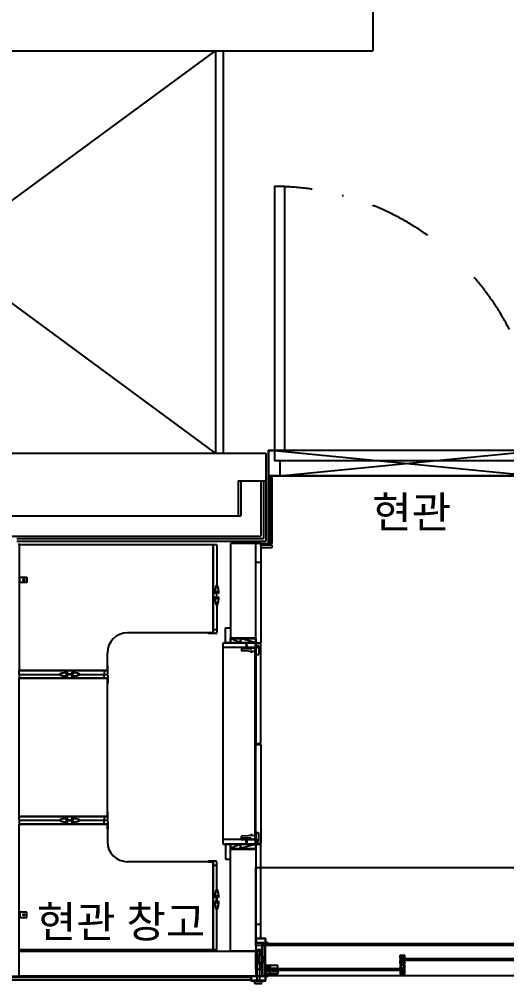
# Model space of a CAD drawing. Header units: millimetres. Extents: x -33000 to 294000, y 0 to 42408.
# Drawn here: x 102155 to 104092, y 15464 to 19299 of the extents above; entities that cross this region are included whole.
import ezdxf
from ezdxf.enums import TextEntityAlignment as Align

# ---------------------------------------------------------------- set-up
doc = ezdxf.new("R2010")
doc.units = ezdxf.units.MM
doc.header["$LTSCALE"] = 50
doc.linetypes.add('DASHDOTX2', pattern=[2, 1, -0.5, 0, -0.5])
doc.layers.add('arch', color=8, linetype='Continuous')
doc.layers.add('실명', color=9, linetype='Continuous')
doc.styles.add('FORTELINE', font='malgun.ttf')

msp = doc.modelspace()

# ---------------------------------------------------------------- hatches: boundary and pattern name
at = {"layer": 'arch'}
h = msp.add_hatch(dxfattribs=at)
h.set_pattern_fill('ANSI31', color=256, scale=0.1, angle=90, style=0)
h.set_pattern_definition([(225, (124860.115, 69430.78594), (-0.224506403, 0.224506403), [])])
edge = h.paths.add_edge_path()
edge.add_ellipse((103037.5, 16800.5), major_axis=(-0.354, -0.354), ratio=1, start_angle=-45, end_angle=45, ccw=False)
edge.add_line((103037, 16800.5), (103037, 16801))
edge.add_line((103037, 16801), (103058, 16801))
edge.add_line((103058, 16801), (103058, 16800))
edge.add_line((103058, 16800), (103037.5, 16800))
h.paths.add_polyline_path([(103058, 16800), (103058, 16801), (103078, 16801), (103079, 16801), (103079, 16800)])
h = msp.add_hatch(dxfattribs=at)
h.set_pattern_fill('ANSI31', color=256, scale=0.1, style=0)
h.set_pattern_definition([(135, (463952.64906, 180329.65234), (0.22450640302, 0.22450640302), [])])
edge = h.paths.add_edge_path()
edge.add_ellipse((103037.5, 16037.5), major_axis=(-0.354, 0.354), ratio=1, start_angle=315, end_angle=405)
edge.add_line((103037, 16037.5), (103037, 16037))
edge.add_line((103037, 16037), (103058, 16037))
edge.add_line((103058, 16037), (103058, 16038))
edge.add_line((103058, 16038), (103037.5, 16038))
h.paths.add_polyline_path([(103058, 16038), (103058, 16037), (103078, 16037), (103079, 16037), (103079, 16038)])

# ---------------------------------------------------------------- linework, layer by layer
for p, q in [((103560, 19374), (103560, 19174)), ((100760, 19174), (103560, 19174)), ((102935, 17574), (100760, 19174)), ((100760, 17574), (102935, 19174)), ((100760, 17574), (103135, 17574)), ((103135, 17574), (103135, 17464)), ((103025, 17464), (103135, 17464)), ((103035, 17464), (103135, 17464)), ((103035, 17464), (103035, 17324)), ((103115, 17464), (103115, 17244)), ((103125, 17464), (103125, 17234)), ((103135, 17464), (103135, 17224)), ((103145, 17484), (103151, 17484)), ((103145, 17208), (103145, 17484)), ((103151, 17484), (103151, 17208)), ((103160, 17484), (103151, 17484)), ((103151, 17484), (103151, 17214)), ((103160, 17214), (103160, 17484)), ((100510, 17324), (103035, 17324)), ((100395, 17244), (103115, 17244)), ((102145, 17234), (103125, 17234)), ((102145, 17224), (103135, 17224)), ((102155, 17209), (102155, 17214)), ((102925, 17209), (102155, 17209)), ((102155, 17209), (102155, 16709)), ((102925, 16864), (102925, 17209)), ((102925, 17209), (102925, 16859)), ((102940, 17209), (102925, 17209)), ((102940, 17209), (102940, 17049)), ((103095, 17214), (102995, 17214)), ((102995, 17214), (102995, 16839)), ((103095, 16839), (103095, 17214)), ((103095, 16819), (103095, 17214)), ((103115, 17214), (103095, 17214)), ((103115, 17208), (103115, 17214)), ((103115, 17214), (103145, 17214)), ((103115, 17214), (103115, 16819)), ((103145, 17208), (103115, 17208)), ((103115, 17208), (103115, 17199)), ((103160, 17208), (103115, 17208)), ((103115, 17199), (103160, 17199)), ((103145, 17214), (103145, 17208)), ((103151, 17208), (103145, 17208)), ((103151, 17214), (103160, 17214)), ((103160, 17199), (103160, 17208)), ((103115, 17139), (103095, 17139)), ((102155, 17080), (102185, 17080)), ((102157, 17060), (102157, 17080)), ((102185, 17080), (102185, 17060)), ((102185, 17060), (102155, 17060)), ((102932.5, 17017.5), (102933.3, 17017.5)), ((102933.3, 17000.5), (102932.5, 17000.5)), ((102946.8, 17022), (102933.2, 17022)), ((102946.8, 16996), (102933.2, 16996)), ((102933.8, 17018), (102933.8, 17021)), ((102933.8, 17021), (102939.3, 17021)), ((102933.8, 16997), (102933.8, 17000)), ((102939.3, 16997), (102933.8, 16997)), ((102939.3, 17021), (102939.3, 16997)), ((102940.8, 16997), (102940.8, 17021)), ((102940.8, 17021), (102946.2, 17021)), ((102946.2, 16997), (102940.8, 16997)), ((102946.2, 17021), (102946.2, 17018)), ((102946.2, 17000), (102946.2, 16997)), ((102946.7, 17017.5), (102947.5, 17017.5)), ((102947.5, 17000.5), (102946.7, 17000.5)), ((102940, 16969), (102940, 16861)), ((102975, 16819), (102975, 16879)), ((102975, 16879), (102995, 16879)), ((102995, 16879), (102995, 16819)), ((102925, 16859), (102585, 16859)), ((102905.3, 16857), (102905, 16859)), ((102905, 16859), (102925, 16859)), ((102936, 16857), (102905.3, 16857)), ((102925, 16859), (102925, 16872)), ((102925, 16872), (102940, 16872)), ((102940, 16872), (102940, 16861)), ((102995, 16839), (103095, 16839)), ((102995, 16839), (103095, 16839)), ((102995, 16837), (103034.4, 16837)), ((102995, 16819), (102995, 16837)), ((103034.4, 16819), (102995, 16837)), ((102995, 16837), (103095, 16837)), ((103034.4, 16837), (103095, 16837)), ((103034.4, 16819), (103034.4, 16837)), ((103095, 16819), (103034.4, 16837)), ((103034.4, 16837), (103034.4, 16819)), ((103095, 16837), (103095, 16819)), ((102965, 16019), (102965, 16819)), ((102965, 16819), (103093, 16819)), ((103093, 16801), (102965, 16801)), ((102965, 16037), (102965, 16801)), ((102995, 16819), (102975, 16819)), ((103034.4, 16819), (102995, 16819)), ((103095, 16819), (103034.4, 16819)), ((103037, 16801), (103078, 16801)), ((103038, 16800), (103038.6, 16797.1)), ((103042, 16797.8), (103039.3, 16797.4)), ((103042, 16797.8), (103042.4, 16797)), ((103046.6, 16799.5), (103046.6, 16800)), ((103066.9, 16797.5), (103049.1, 16797.5)), ((103053.1, 16799.5), (103053.1, 16799.1)), ((103062.4, 16800), (103053.6, 16800)), ((103062.4, 16798.6), (103053.6, 16798.6)), ((103055.7, 16800), (103056.3, 16801)), ((103056.3, 16811.3), (103056, 16810.9)), ((103056, 16810.9), (103056.3, 16810.7)), ((103056, 16810.9), (103060, 16810.1)), ((103056.3, 16809), (103056, 16808.6)), ((103056, 16808.6), (103056.3, 16808.4)), ((103056, 16808.6), (103060, 16807.8)), ((103056.3, 16806.6), (103056, 16806.2)), ((103056, 16806.2), (103056.3, 16806)), ((103056, 16806.2), (103060, 16805.4)), ((103056.3, 16804.3), (103056, 16803.9)), ((103056, 16803.9), (103056.3, 16803.7)), ((103056, 16803.9), (103060, 16803.1)), ((103056.3, 16802), (103056, 16801.6)), ((103056, 16801.6), (103056.3, 16801.3)), ((103056, 16801.6), (103059.6, 16801)), ((103056.3, 16811.3), (103057, 16812.8)), ((103056.3, 16811.3), (103059.6, 16810.4)), ((103056.3, 16810.7), (103059.6, 16809.7)), ((103056.3, 16810.7), (103056.3, 16809)), ((103056.3, 16809), (103059.6, 16808.1)), ((103056.3, 16808.4), (103059.6, 16807.4)), ((103056.3, 16808.4), (103056.3, 16806.6)), ((103056.3, 16806.6), (103059.6, 16805.7)), ((103056.3, 16806), (103059.6, 16805)), ((103056.3, 16806), (103056.3, 16804.3)), ((103056.3, 16804.3), (103059.6, 16803.4)), ((103056.3, 16803.7), (103059.6, 16802.7)), ((103056.3, 16803.7), (103056.3, 16802)), ((103056.3, 16802), (103059.6, 16801)), ((103056.3, 16801.3), (103056.3, 16801)), ((103059.6, 16801), (103056.3, 16801.3)), ((103057, 16813.4), (103056.7, 16813)), ((103056.7, 16813), (103057, 16812.8)), ((103056.7, 16813), (103059.3, 16812.6)), ((103057, 16813.4), (103059, 16812.9)), ((103057, 16812.8), (103059, 16812.2)), ((103057.3, 16813.4), (103058, 16814.9)), ((103058.7, 16812.9), (103058, 16814.9)), ((103059.3, 16812.6), (103059, 16812.9)), ((103059, 16812.2), (103059.3, 16812.6)), ((103059.6, 16810.4), (103059, 16812.2)), ((103060, 16810.1), (103059.6, 16810.4)), ((103059.6, 16809.7), (103060, 16810.1)), ((103059.6, 16809.7), (103059.6, 16808.1)), ((103060, 16807.8), (103059.6, 16808.1)), ((103059.6, 16807.4), (103060, 16807.8)), ((103059.6, 16807.4), (103059.6, 16805.7)), ((103060, 16805.4), (103059.6, 16805.7)), ((103059.6, 16805), (103060, 16805.4)), ((103059.6, 16805), (103059.6, 16803.4)), ((103060, 16803.1), (103059.6, 16803.4)), ((103059.6, 16802.7), (103060, 16803.1)), ((103059.6, 16802.7), (103059.6, 16801)), ((103060.3, 16800), (103059.6, 16801)), ((103062.9, 16799.5), (103062.9, 16799.1)), ((103069.4, 16799.5), (103069.4, 16800)), ((103075.4, 16800), (103075.4, 16797)), ((103076, 16801), (103079, 16801)), ((103077.4, 16800), (103077.4, 16797.5)), ((103077.4, 16800), (103091.3, 16800)), ((103079, 16801), (103079, 16800)), ((103093, 16819), (103093, 16019)), ((103093, 16037), (103093, 16801)), ((103093.2, 16798.7), (103094.7, 16795)), ((103095, 16819), (103115, 16819)), ((103115, 16817), (103095, 16817)), ((103095, 16817), (103095, 16419.6)), ((103095, 16808), (103105, 16808)), ((103095, 16770), (103095, 16808)), ((103100.2, 16801.6), (103097.1, 16804.7)), ((103101.6, 16803), (103098.5, 16806.1)), ((103107, 16806), (103107, 16775)), ((103115, 16419.6), (103115, 16817)), ((102505, 16709), (102505, 16779)), ((103075.4, 16795.5), (103037.6, 16795.5)), ((103037.6, 16795.4), (103037.6, 16788.3)), ((103091.4, 16784.4), (103038.1, 16787.8)), ((103074.9, 16796.5), (103043.1, 16796.5)), ((103074.5, 16785.5), (103074.3, 16782.5)), ((103077.3, 16782.3), (103074.3, 16782.5)), ((103081.4, 16783), (103074.4, 16783.5)), ((103081.5, 16784), (103074.5, 16784.5)), ((103077.4, 16782.8), (103077.3, 16782.3)), ((103078.4, 16782.7), (103077.4, 16782.8)), ((103078.4, 16782.7), (103078.3, 16782.2)), ((103081.3, 16782), (103078.3, 16782.2)), ((103081.5, 16785), (103081.3, 16782)), ((103091.4, 16784.4), (103092.5, 16785.1)), ((103092.5, 16794), (103092.5, 16771)), ((103095, 16795), (103093.5, 16795)), ((103095, 16770), (103093.5, 16770)), ((103095, 16773), (103105, 16773)), ((102507, 16728.7), (102505, 16729)), ((102505, 16729), (102505, 16709)), ((102507, 16698), (102507, 16728.7)), ((102500, 16709), (102155, 16709)), ((102155, 16709), (102505, 16709)), ((102155, 16694), (102155, 16709)), ((102155, 16694), (102315, 16694)), ((102155, 16694), (102155, 16679)), ((102342, 16700.8), (102342, 16687.2)), ((102343, 16694.7), (102343, 16700.2)), ((102343, 16700.2), (102346, 16700.2)), ((102367, 16694.7), (102343, 16694.7)), ((102343, 16687.8), (102343, 16693.2)), ((102343, 16693.2), (102367, 16693.2)), ((102346, 16687.8), (102343, 16687.8)), ((102346.5, 16700.7), (102346.5, 16701.5)), ((102346.5, 16686.5), (102346.5, 16687.3)), ((102363.5, 16701.5), (102363.5, 16700.7)), ((102363.5, 16687.3), (102363.5, 16686.5)), ((102364, 16700.2), (102367, 16700.2)), ((102367, 16687.8), (102364, 16687.8)), ((102367, 16700.2), (102367, 16694.7)), ((102367, 16693.2), (102367, 16687.8)), ((102368, 16700.8), (102368, 16687.2)), ((102395, 16694), (102503, 16694)), ((102505, 16709), (102492, 16709)), ((102492, 16709), (102492, 16694)), ((102492, 16694), (102503, 16694)), ((102492, 16679), (102492, 16694)), ((102507, 16690), (102507, 16659.2)), ((102155, 16129), (102155, 16679)), ((102500, 16679), (102155, 16679)), ((102155, 16679), (102505, 16679)), ((102505, 16679), (102492, 16679)), ((102505, 16129), (102505, 16679)), ((102505, 16659), (102505, 16679)), ((102507, 16659.2), (102505, 16659)), ((103095, 16419.6), (103115, 16419.6)), ((103095, 16021), (103095, 16415.6)), ((103095, 16415.6), (103115, 16415.6)), ((103115, 16415.6), (103115, 16021)), ((102507, 16148.7), (102505, 16149)), ((102505, 16149), (102505, 16129)), ((102507, 16118), (102507, 16148.7)), ((102500, 16129), (102155, 16129)), ((102155, 16129), (102505, 16129)), ((102155, 16114), (102155, 16129)), ((102155, 16114), (102315, 16114)), ((102155, 16114), (102155, 16099)), ((102342, 16120.8), (102342, 16107.2)), ((102343, 16114.7), (102343, 16120.2)), ((102343, 16120.2), (102346, 16120.2)), ((102367, 16114.7), (102343, 16114.7)), ((102343, 16107.8), (102343, 16113.2)), ((102343, 16113.2), (102367, 16113.2)), ((102346, 16107.8), (102343, 16107.8)), ((102346.5, 16120.7), (102346.5, 16121.5)), ((102346.5, 16106.5), (102346.5, 16107.3)), ((102363.5, 16121.5), (102363.5, 16120.7)), ((102363.5, 16107.3), (102363.5, 16106.5)), ((102364, 16120.2), (102367, 16120.2)), ((102367, 16107.8), (102364, 16107.8)), ((102367, 16120.2), (102367, 16114.7)), ((102367, 16113.2), (102367, 16107.8)), ((102368, 16120.8), (102368, 16107.2)), ((102395, 16114), (102503, 16114)), ((102505, 16129), (102492, 16129)), ((102492, 16129), (102492, 16114)), ((102492, 16114), (102503, 16114)), ((102492, 16099), (102492, 16114)), ((102507, 16110), (102507, 16079.2)), ((102155, 15599), (102155, 16099)), ((102500, 16099), (102155, 16099)), ((102155, 16099), (102505, 16099)), ((102505, 16099), (102492, 16099)), ((102505, 16099), (102505, 16029)), ((102505, 16079), (102505, 16099)), ((102507, 16079.2), (102505, 16079)), ((103093, 16037), (102965, 16037)), ((103037, 16037), (103078, 16037)), ((103037.6, 16042.5), (103037.6, 16049.6)), ((103075.4, 16042.5), (103037.6, 16042.5)), ((103038, 16038), (103038.6, 16040.8)), ((103091.4, 16053.5), (103038.1, 16050.1)), ((103042, 16040.1), (103039.3, 16040.5)), ((103042, 16040.1), (103042.4, 16040.9)), ((103074.9, 16041.5), (103043.1, 16041.5)), ((103046.6, 16038.5), (103046.6, 16038)), ((103066.9, 16040.5), (103049.1, 16040.5)), ((103053.1, 16038.5), (103053.1, 16038.9)), ((103062.4, 16039.4), (103053.6, 16039.4)), ((103062.4, 16038), (103053.6, 16038)), ((103055.7, 16038), (103056.3, 16036.9)), ((103056, 16036.3), (103059.6, 16036.9)), ((103056, 16036.3), (103056.3, 16036.6)), ((103056.3, 16035.9), (103056, 16036.3)), ((103056, 16034), (103060, 16034.8)), ((103056, 16034), (103056.3, 16034.2)), ((103056.3, 16033.6), (103056, 16034)), ((103056, 16031.7), (103060, 16032.5)), ((103056, 16031.7), (103056.3, 16031.9)), ((103056.3, 16031.3), (103056, 16031.7)), ((103056.3, 16035.9), (103059.6, 16036.9)), ((103056.3, 16036.6), (103056.3, 16036.9)), ((103059.6, 16036.9), (103056.3, 16036.6)), ((103056.3, 16034.2), (103056.3, 16035.9)), ((103056.3, 16034.2), (103059.6, 16035.2)), ((103056.3, 16033.6), (103059.6, 16034.5)), ((103056.3, 16031.9), (103056.3, 16033.6)), ((103056.3, 16031.9), (103059.6, 16032.9)), ((103056.3, 16031.3), (103059.6, 16032.2)), ((103056.3, 16029.6), (103056.3, 16031.3)), ((103056.3, 16029.6), (103059.6, 16030.5)), ((103060.3, 16038), (103059.6, 16036.9)), ((103059.6, 16035.2), (103059.6, 16036.9)), ((103059.6, 16035.2), (103060, 16034.8)), ((103060, 16034.8), (103059.6, 16034.5)), ((103059.6, 16032.9), (103059.6, 16034.5)), ((103059.6, 16032.9), (103060, 16032.5)), ((103060, 16032.5), (103059.6, 16032.2)), ((103059.6, 16030.5), (103059.6, 16032.2)), ((103059.6, 16030.5), (103060, 16030.1)), ((103062.9, 16038.5), (103062.9, 16038.9)), ((103069.4, 16038.5), (103069.4, 16038)), ((103077.3, 16055.6), (103074.3, 16055.5)), ((103074.5, 16052.5), (103074.3, 16055.5)), ((103081.4, 16054.9), (103074.4, 16054.5)), ((103081.5, 16053.9), (103074.5, 16053.5)), ((103075.4, 16038), (103075.4, 16040.9)), ((103076, 16037), (103079, 16037)), ((103077.4, 16055.1), (103077.3, 16055.6)), ((103078.4, 16055.2), (103077.4, 16055.1)), ((103077.4, 16038), (103077.4, 16040.5)), ((103077.4, 16038), (103091.3, 16038)), ((103081.3, 16055.9), (103078.3, 16055.7)), ((103078.4, 16055.2), (103078.3, 16055.7)), ((103079, 16037), (103079, 16038)), ((103081.5, 16052.9), (103081.3, 16055.9)), ((103091.4, 16053.5), (103092.5, 16052.8)), ((103092.5, 16044), (103092.5, 16067)), ((103093.2, 16039.2), (103094.7, 16043)), ((103095, 16068), (103093.5, 16068)), ((103095, 16043), (103093.5, 16043)), ((103095, 16068), (103095, 16030)), ((103095, 16065), (103105, 16065)), ((103100.2, 16036.3), (103097.1, 16033.2)), ((103101.6, 16034.9), (103098.5, 16031.8)), ((103107, 16032), (103107, 16063)), ((102965, 16019), (103093, 16019)), ((102975, 16019), (102975, 15959)), ((102995, 16019), (102975, 16019)), ((102995, 15959), (102995, 16019)), ((103034.4, 16019), (102995, 16019)), ((102995, 16019), (102995, 16001)), ((103034.4, 16019), (102995, 16001)), ((102995, 16001), (103034.4, 16001)), ((102995, 15594), (102995, 15999)), ((102995, 15999), (103095, 15999)), ((103095, 16019), (103034.4, 16019)), ((103034.4, 16019), (103034.4, 16001)), ((103095, 16019), (103034.4, 16001)), ((103034.4, 16001), (103034.4, 16019)), ((103034.4, 16001), (103095, 16001)), ((103056, 16029.3), (103060, 16030.1)), ((103056, 16029.3), (103056.3, 16029.6)), ((103056.3, 16028.9), (103056, 16029.3)), ((103056, 16027), (103060, 16027.8)), ((103056, 16027), (103056.3, 16027.3)), ((103056.3, 16026.6), (103056, 16027)), ((103056.3, 16028.9), (103059.6, 16029.9)), ((103056.3, 16027.3), (103056.3, 16028.9)), ((103056.3, 16027.3), (103059.6, 16028.2)), ((103056.3, 16026.6), (103059.6, 16027.6)), ((103056.3, 16026.6), (103057, 16025.1)), ((103056.7, 16024.9), (103059.3, 16025.3)), ((103056.7, 16024.9), (103057, 16025.1)), ((103057, 16024.5), (103056.7, 16024.9)), ((103057, 16025.1), (103059, 16025.7)), ((103057, 16024.5), (103059, 16025.1)), ((103057.3, 16024.6), (103058, 16023)), ((103058.7, 16025), (103058, 16023)), ((103059.6, 16027.6), (103059, 16025.7)), ((103059, 16025.7), (103059.3, 16025.3)), ((103059.3, 16025.3), (103059, 16025.1)), ((103060, 16030.1), (103059.6, 16029.9)), ((103059.6, 16028.2), (103059.6, 16029.9)), ((103059.6, 16028.2), (103060, 16027.8)), ((103060, 16027.8), (103059.6, 16027.6)), ((103095, 16030), (103105, 16030)), ((103115, 16021), (103095, 16021)), ((103095, 16019), (103115, 16019)), ((103115, 16019), (103095, 16019)), ((103095, 16001), (103095, 16019)), ((103095, 16019), (103095, 15644)), ((103095, 15999), (103095, 15594)), ((103115, 15644), (103115, 16019)), ((102975, 15959), (102995, 15959)), ((102925, 15949), (102585, 15949)), ((102905.3, 15951), (102905, 15949)), ((102905, 15949), (102925, 15949)), ((102936, 15951), (102905.3, 15951)), ((102925, 15599), (102925, 15949)), ((102925, 15949), (102925, 15936)), ((102925, 15944), (102925, 15599)), ((102925, 15936), (102940, 15936)), ((102940, 15839), (102940, 15947)), ((102940, 15936), (102940, 15947)), ((103095, 15616), (103095, 15926)), ((103095, 15926), (104295, 15926)), ((102933.3, 15807.5), (102932.5, 15807.5)), ((102946.8, 15812), (102933.2, 15812)), ((102939.3, 15811), (102933.8, 15811)), ((102933.8, 15811), (102933.8, 15808)), ((102939.3, 15787), (102939.3, 15811)), ((102946.2, 15811), (102940.8, 15811)), ((102940.8, 15811), (102940.8, 15787)), ((102946.2, 15808), (102946.2, 15811)), ((102947.5, 15807.5), (102946.7, 15807.5)), ((102932.5, 15790.5), (102933.3, 15790.5)), ((102946.8, 15786), (102933.2, 15786)), ((102933.8, 15790), (102933.8, 15787)), ((102933.8, 15787), (102939.3, 15787)), ((102940.8, 15787), (102946.2, 15787)), ((102946.2, 15787), (102946.2, 15790)), ((102946.7, 15790.5), (102947.5, 15790.5)), ((102185, 15747.9), (102155, 15747.9)), ((102155, 15727.9), (102185, 15727.9)), ((102157, 15747.9), (102157, 15727.9)), ((102185, 15727.9), (102185, 15747.9)), ((102940, 15599), (102940, 15759)), ((103115, 15699), (103095, 15699)), ((103095, 15644), (103115, 15644)), ((104295, 15616), (103095, 15616)), ((102925, 15599), (102155, 15599)), ((102155, 15594), (102155, 15599)), ((102155, 15594), (103095, 15594)), ((102155, 15494), (102155, 15594)), ((102940, 15599), (102925, 15599)), ((103095, 15594), (102995, 15594)), ((103101, 15594), (103095, 15594)), ((103095, 15594), (103095, 15494)), ((103101, 15494), (103101, 15594)), ((103101, 15594), (103110, 15594)), ((103101, 15476), (103101, 15594)), ((103110, 15594), (103110, 15476)), ((103095, 15494), (102155, 15494)), ((103095, 15494), (103101, 15494)), ((103110, 15476), (103101, 15476))]:
    msp.add_line(p, q, dxfattribs=at)
at = {"layer": 'arch', "linetype": 'Continuous'}
for p, q in [((102935, 19174), (102935, 17574)), ((102965, 19174), (102965, 17574)), ((103135, 15644), (103095, 15644)), ((103095, 15644), (103095, 15626)), ((103095, 15626), (103135, 15626)), ((103133, 15642), (103097, 15642)), ((103097, 15642), (103097, 15628)), ((103097, 15628), (103133, 15628)), ((103144, 15626), (103119, 15626)), ((103119, 15626), (103119, 15494)), ((103130.4, 15624.4), (103120.6, 15624.4)), ((103120.6, 15624.4), (103120.6, 15570.6)), ((103130.4, 15570.6), (103130.4, 15624.4)), ((103132, 15569.3), (103132, 15623.2)), ((103132, 15623.2), (103144, 15623.2)), ((104658, 15623), (103132, 15623)), ((103132, 15623), (103132, 15497)), ((103133, 15628), (103133, 15642)), ((103135, 15626), (103135, 15644)), ((103144, 15623.2), (103144, 15626)), ((103095, 15600), (103119, 15600)), ((103095, 15520), (103095, 15600)), ((103095, 15520), (103119, 15600)), ((103095, 15600), (103119, 15520)), ((103119, 15600), (103119, 15520)), ((103120.6, 15570.6), (103130.4, 15570.6)), ((103669, 15565.5), (103669, 15578)), ((103669, 15578), (103687, 15578)), ((103670.8, 15567.2), (103670.8, 15576.4)), ((103670.8, 15576.4), (103684.3, 15576.4)), ((103684.3, 15576.4), (103684.3, 15567.2)), ((103687, 15577.2), (103686.4, 15577.2)), ((103686.4, 15577.2), (103686.4, 15567.7)), ((103687, 15578), (103687, 15577.2)), ((103120.6, 15551), (103120.6, 15569)), ((103120.6, 15569), (103129.8, 15569)), ((103129.8, 15551), (103120.6, 15551)), ((103130.4, 15549.4), (103120.6, 15549.4)), ((103120.6, 15549.4), (103120.6, 15495.6)), ((103128.7, 15564.2), (103128.7, 15566.1)), ((103128.7, 15553.8), (103128.7, 15555.7)), ((103128.8, 15566.3), (103129.4, 15566.9)), ((103129.4, 15553), (103128.8, 15553.6)), ((103129.7, 15566.8), (103129.7, 15566)), ((103129.7, 15554), (103129.7, 15553.2)), ((103129.8, 15569), (103129.8, 15566)), ((103129.8, 15566), (103131, 15566)), ((103131, 15554), (103129.8, 15554)), ((103129.8, 15554), (103129.8, 15551)), ((103130, 15565.7), (103130.8, 15565.7)), ((103130.8, 15554.3), (103130, 15554.3)), ((103130.4, 15495.6), (103130.4, 15549.4)), ((103131, 15566), (103131, 15568.3)), ((103131, 15551.7), (103131, 15554)), ((103131.1, 15566), (103131.1, 15567.9)), ((103131.1, 15552.1), (103131.1, 15554)), ((103131.8, 15568.1), (103132.2, 15567.8)), ((103132.2, 15552.1), (103131.8, 15551.8)), ((103132, 15496.8), (103132, 15550.7)), ((103132.3, 15567.4), (103132.3, 15552.5)), ((103135, 15525.5), (103135, 15538)), ((103135, 15538), (103153, 15538)), ((103136.8, 15527.2), (103136.8, 15536.4)), ((103136.8, 15536.4), (103150.3, 15536.4)), ((103150.3, 15536.4), (103150.3, 15527.2)), ((103153, 15537.2), (103152.4, 15537.2)), ((103152.4, 15537.2), (103152.4, 15527.7)), ((103152.4, 15536.3), (103152.4, 15522.5)), ((103182.4, 15536.3), (103152.4, 15536.3)), ((103153, 15538), (103153, 15537.2)), ((103182.4, 15526), (103182.4, 15536.3)), ((103668.4, 15565), (103668.4, 15555)), ((103669, 15542), (103669, 15554.5)), ((103674.4, 15542), (103669, 15542)), ((103687, 15538), (103669, 15538)), ((103669, 15538), (103669, 15537.2)), ((103669, 15537.2), (103669.6, 15537.2)), ((103669.6, 15537.2), (103669.6, 15527.7)), ((103669.9, 15562.6), (103669.9, 15564.5)), ((103669.9, 15555.5), (103669.9, 15557.4)), ((103670, 15562.5), (103670, 15564.5)), ((103671.2, 15562.5), (103670, 15562.5)), ((103670, 15555.5), (103670, 15557.5)), ((103670, 15557.5), (103671.2, 15557.5)), ((103671, 15562.3), (103670.2, 15562.3)), ((103670.2, 15557.7), (103671, 15557.7)), ((103684.3, 15567.2), (103670.8, 15567.2)), ((103670.8, 15546.2), (103670.8, 15552.8)), ((103670.8, 15552.8), (103684.3, 15552.8)), ((103679.9, 15546.2), (103670.8, 15546.2)), ((103678.9, 15545.2), (103670.8, 15545.2)), ((103670.8, 15545.2), (103670.8, 15543.2)), ((103670.8, 15543.2), (103674.4, 15543.2)), ((103676.1, 15565.6), (103671.2, 15565.6)), ((103671.2, 15565.6), (103671.2, 15562.5)), ((103671.2, 15557.5), (103671.2, 15554.4)), ((103671.2, 15554.4), (103676.1, 15554.4)), ((103672.1, 15563.5), (103671.3, 15563.5)), ((103671.3, 15563.5), (103671.3, 15562.6)), ((103671.3, 15557.4), (103671.3, 15556.5)), ((103671.3, 15556.5), (103672.1, 15556.5)), ((103685.2, 15536.4), (103671.7, 15536.4)), ((103671.7, 15536.4), (103671.7, 15527.2)), ((103672.1, 15556.5), (103672.1, 15563.5)), ((103673.4, 15543.6), (103673.4, 15544)), ((103673.4, 15541.5), (103673.4, 15541.9)), ((103673.4, 15541.9), (103674.6, 15541.9)), ((103673.7, 15544.3), (103678.1, 15544.3)), ((103674.6, 15543.3), (103673.7, 15543.3)), ((103674.4, 15543.2), (103674.4, 15542)), ((103674.6, 15541.9), (103674.6, 15543.3)), ((103676.1, 15554.4), (103676.1, 15565.6)), ((103678.1, 15543.3), (103677.2, 15543.3)), ((103677.2, 15543.3), (103677.2, 15541.9)), ((103677.2, 15541.9), (103678.4, 15541.9)), ((103677.4, 15542), (103677.4, 15543.2)), ((103677.4, 15543.2), (103678.9, 15543.2)), ((103687, 15542), (103677.4, 15542)), ((103685.9, 15565), (103677.9, 15565)), ((103677.9, 15565), (103677.9, 15555)), ((103685.7, 15564.5), (103677.9, 15564.5)), ((103677.9, 15564.5), (103677.9, 15555.5)), ((103677.9, 15555.5), (103685.7, 15555.5)), ((103677.9, 15555), (103685.9, 15555)), ((103678.4, 15544), (103678.4, 15543.6)), ((103678.4, 15541.9), (103678.4, 15541.5)), ((103678.9, 15543.2), (103678.9, 15545.2)), ((103679.4, 15562.5), (103685.7, 15562.5)), ((104161.6, 15562.5), (103679.4, 15562.5)), ((103679.4, 15562.5), (103679.4, 15557.5)), ((103685.7, 15557.5), (103679.4, 15557.5)), ((103679.4, 15557.5), (104161.6, 15557.5)), ((103679.9, 15543.6), (103679.9, 15546.2)), ((103684.3, 15543.6), (103679.9, 15543.6)), ((103684.3, 15552.8), (103684.3, 15543.6)), ((103685.2, 15527.2), (103685.2, 15536.4)), ((103685.7, 15562.5), (103685.7, 15564.5)), ((103685.7, 15555.5), (103685.7, 15557.5)), ((103686.4, 15567.7), (103685.9, 15567.7)), ((103685.9, 15567.7), (103685.9, 15565)), ((103685.9, 15555), (103685.9, 15552.3)), ((103685.9, 15552.3), (103686.4, 15552.3)), ((103686.4, 15552.3), (103686.4, 15542.8)), ((103686.4, 15542.8), (103687, 15542.8)), ((103687, 15542.8), (103687, 15542)), ((103687, 15525.5), (103687, 15538)), ((103135, 15494), (103075, 15494)), ((103075, 15494), (103075, 15476)), ((103119, 15520), (103095, 15520)), ((103119, 15494), (103144, 15494)), ((103120.6, 15495.6), (103130.4, 15495.6)), ((103132, 15518.4), (103132, 15521.5)), ((103132, 15497), (104658, 15497)), ((103144, 15496.8), (103132, 15496.8)), ((103132.7, 15523.4), (103134.4, 15525.5)), ((103134.4, 15514.4), (103132.7, 15516.5)), ((103135, 15502), (103135, 15514.5)), ((103153, 15502), (103135, 15502)), ((103135, 15476), (103135, 15494)), ((103135.4, 15524.8), (103135.6, 15524.8)), ((103135.6, 15515.2), (103135.4, 15515.2)), ((103135.9, 15524.5), (103135.9, 15522.6)), ((103135.9, 15517.4), (103135.9, 15515.5)), ((103136, 15522.5), (103136, 15524.5)), ((103137.2, 15522.5), (103136, 15522.5)), ((103136, 15515.5), (103136, 15517.5)), ((103136, 15517.5), (103137.2, 15517.5)), ((103136.2, 15522.3), (103137, 15522.3)), ((103137, 15517.7), (103136.2, 15517.7)), ((103150.3, 15527.2), (103136.8, 15527.2)), ((103136.8, 15512.8), (103136.8, 15503.6)), ((103150.3, 15512.8), (103136.8, 15512.8)), ((103136.8, 15503.6), (103150.3, 15503.6)), ((103142.1, 15525.6), (103137.2, 15525.6)), ((103137.2, 15525.6), (103137.2, 15522.5)), ((103137.2, 15517.5), (103137.2, 15514.4)), ((103137.2, 15514.4), (103142.1, 15514.4)), ((103137.3, 15522.6), (103137.3, 15523.5)), ((103137.3, 15523.5), (103138.1, 15523.5)), ((103137.3, 15516.5), (103137.3, 15517.4)), ((103138.1, 15516.5), (103137.3, 15516.5)), ((103138.1, 15523.5), (103138.1, 15516.5)), ((103142.1, 15514.4), (103142.1, 15525.6)), ((103151.9, 15525), (103143.9, 15525)), ((103143.9, 15525), (103143.9, 15515)), ((103143.9, 15515.5), (103143.9, 15524.5)), ((103143.9, 15524.5), (103151.7, 15524.5)), ((103151.7, 15515.5), (103143.9, 15515.5)), ((103143.9, 15515), (103151.9, 15515)), ((103144, 15494), (103144, 15496.8)), ((103151.7, 15522.5), (103145.4, 15522.5)), ((103676.6, 15522.5), (103145.4, 15522.5)), ((103145.4, 15522.5), (103145.4, 15517.5)), ((103145.4, 15517.5), (103151.7, 15517.5)), ((103145.4, 15517.5), (103676.6, 15517.5)), ((103150.3, 15503.6), (103150.3, 15512.8)), ((103151.7, 15524.5), (103151.7, 15522.5)), ((103151.7, 15517.5), (103151.7, 15515.5)), ((103152.4, 15527.7), (103151.9, 15527.7)), ((103151.9, 15527.7), (103151.9, 15525)), ((103151.9, 15515), (103151.9, 15512.3)), ((103151.9, 15512.3), (103152.4, 15512.3)), ((103152.4, 15522.5), (103158.4, 15522.5)), ((103152.4, 15503.7), (103152.4, 15517.5)), ((103152.4, 15517.5), (103158.4, 15517.5)), ((103152.4, 15512.3), (103152.4, 15502.8)), ((103182.4, 15503.7), (103152.4, 15503.7)), ((103152.4, 15502.8), (103153, 15502.8)), ((103153, 15502.8), (103153, 15502)), ((103158.4, 15522.5), (103158.4, 15526)), ((103158.4, 15526), (103182.4, 15526)), ((103158.4, 15517.5), (103158.4, 15514)), ((103158.4, 15514), (103182.4, 15514)), ((103182.4, 15514), (103182.4, 15503.7)), ((103669.6, 15502.8), (103669, 15502.8)), ((103669, 15502.8), (103669, 15502)), ((103669, 15502), (103687, 15502)), ((103669.6, 15527.7), (103670.1, 15527.7)), ((103670.1, 15512.3), (103669.6, 15512.3)), ((103669.6, 15512.3), (103669.6, 15502.8)), ((103670.1, 15527.7), (103670.1, 15525)), ((103670.1, 15525), (103678.1, 15525)), ((103678.1, 15515), (103670.1, 15515)), ((103670.1, 15515), (103670.1, 15512.3)), ((103678.1, 15524.5), (103670.3, 15524.5)), ((103670.3, 15524.5), (103670.3, 15522.5)), ((103670.3, 15522.5), (103676.6, 15522.5)), ((103670.3, 15517.5), (103670.3, 15515.5)), ((103676.6, 15517.5), (103670.3, 15517.5)), ((103670.3, 15515.5), (103678.1, 15515.5)), ((103671.7, 15527.2), (103685.2, 15527.2)), ((103671.7, 15503.6), (103671.7, 15512.8)), ((103671.7, 15512.8), (103685.2, 15512.8)), ((103685.2, 15503.6), (103671.7, 15503.6)), ((103676.6, 15517.5), (103676.6, 15522.5)), ((103678.1, 15525), (103678.1, 15515)), ((103678.1, 15515.5), (103678.1, 15524.5)), ((103679.9, 15525.6), (103684.8, 15525.6)), ((103679.9, 15514.4), (103679.9, 15525.6)), ((103684.8, 15514.4), (103679.9, 15514.4)), ((103683.9, 15523.5), (103683.9, 15516.5)), ((103684.7, 15523.5), (103683.9, 15523.5)), ((103683.9, 15516.5), (103684.7, 15516.5)), ((103684.7, 15522.6), (103684.7, 15523.5)), ((103684.7, 15516.5), (103684.7, 15517.4)), ((103684.8, 15525.6), (103684.8, 15522.5)), ((103684.8, 15522.5), (103686, 15522.5)), ((103686, 15517.5), (103684.8, 15517.5)), ((103684.8, 15517.5), (103684.8, 15514.4)), ((103685.8, 15522.3), (103685, 15522.3)), ((103685, 15517.7), (103685.8, 15517.7)), ((103685.2, 15512.8), (103685.2, 15503.6)), ((103686, 15522.5), (103686, 15524.5)), ((103686, 15515.5), (103686, 15517.5)), ((103686.1, 15524.5), (103686.1, 15522.6)), ((103686.1, 15517.4), (103686.1, 15515.5)), ((103687, 15502), (103687, 15514.5)), ((103687.6, 15515), (103687.6, 15525)), ((103075, 15476), (103135, 15476)), ((103133, 15492), (103077, 15492)), ((103077, 15492), (103077, 15478)), ((103077, 15478), (103133, 15478)), ((103119.5, 15476), (103090.5, 15476)), ((103090.5, 15476), (103090.5, 15465.5)), ((103090.5, 15465.5), (103119.5, 15465.5)), ((103093.3, 15464), (103090.5, 15465.5)), ((103116.7, 15464), (103093.3, 15464)), ((103116.7, 15464), (103119.5, 15465.5)), ((103119.5, 15465.5), (103119.5, 15476)), ((103133, 15478), (103133, 15492))]:
    msp.add_line(p, q, dxfattribs=at)
at = {"layer": 'arch', "lineweight": 0}
for p, q in [((103037, 16800.5), (103037, 16801)), ((103079, 16800), (103037.5, 16800)), ((103037, 16037.5), (103037, 16037)), ((103079, 16038), (103037.5, 16038))]:
    msp.add_line(p, q, dxfattribs=at)
at = {"layer": 'arch', "ltscale": 0.2}
for p, q in [((103058, 16796.9), (103058, 16817)), ((103058, 16041), (103058, 16020.9))]:
    msp.add_line(p, q, dxfattribs=at)
at = {"layer": 'arch', "linetype": 'Continuous', "ltscale": 4, "elevation": 0}
for points in [[(103210, 18634), (103170, 18634), (103170, 17584), (103210, 17584)], [(103145, 17484), (104245, 17484), (104245, 17584), (103145, 17584)], [(104220, 17544), (104220, 17584), (103170, 17584), (103170, 17544)]]:
    msp.add_lwpolyline(points, close=True, dxfattribs=at)
msp.add_lwpolyline([(103145, 17484), (103145, 17584), (103170, 17584), (103170, 17544), (103190, 17544), (103190, 17484), (103145, 17484)], dxfattribs=at)
at = {"layer": 'arch', "elevation": 0}
for points in [[(104220, 17584), (103170, 17584), (104200, 17484), (103190, 17484)], [(103075, 15494), (103075, 15488), (101560, 15488), (101560, 15494)], [(101560, 15488), (101560, 15479), (103075, 15479), (103075, 15488)]]:
    msp.add_lwpolyline(points, close=True, dxfattribs=at)
msp.add_lwpolyline([(103025, 17464), (103025, 17324)], dxfattribs=at)
at = {"layer": 'arch'}
for centre in [(102173, 17070), (102173, 15737.9)]:
    msp.add_circle(centre, 3.25, dxfattribs=at)
at = {"layer": 'arch', "linetype": 'DASHDOTX2', "ltscale": 5}
msp.add_arc((103170, 17584), 1050, 0, 90, dxfattribs=at)
at = {"layer": 'arch'}
for centre, radius, start, end in [((103032, 17015.1), 100, 161.4468, 178.3506), ((103032, 17015.1), 99, 161.4468, 176.0243), ((102940, 17046), 3, 18.5532, 161.4468), ((102940, 17046), 2, 18.5532, 161.4468), ((102848, 17015.1), 99, 3.9757, 18.5532), ((102848, 17015.1), 100, 1.6494, 18.5532), ((102932.5, 17018), 0.5, 178.3506, 270), ((102932.5, 17000), 0.5, 90, 181.6494), ((103032, 17002.8), 100, 181.6494, 198.5532), ((103032, 17002.8), 99, 183.9757, 198.5532), ((102933.3, 17018), 0.5, 270, 360), ((102933.3, 17000), 0.5, 360, 90), ((102848, 17002.8), 99, 341.4468, 356.0243), ((102848, 17002.8), 100, 341.4468, 358.3506), ((102946.7, 17018), 0.5, 180, 270), ((102946.7, 17000), 0.5, 90, 180), ((102947.5, 17018), 0.5, 270, 1.6494), ((102947.5, 17000), 0.5, 358.3506, 90), ((102940, 16972), 3, 198.5532, 341.4468), ((102940, 16972), 2, 198.5532, 341.4468), ((102585, 16779), 80, 90, 180), ((102936, 16861), 4, 270, 0), ((102318, 16694), 3, 108.5532, 251.4468), ((102318, 16694), 2, 108.5532, 251.4468), ((102348.9, 16602), 100, 91.6494, 108.5532), ((102348.9, 16785.9), 100, 251.4468, 268.3506), ((102348.9, 16602), 99, 93.9757, 108.5532), ((102348.9, 16785.9), 99, 251.4468, 266.0243), ((102346, 16701.5), 0.5, 360, 91.6494), ((102346, 16700.7), 0.5, 270, 0), ((102346, 16687.3), 0.5, 360, 90), ((102346, 16686.5), 0.5, 268.3506, 0), ((102364, 16701.5), 0.5, 88.3506, 180), ((102364, 16700.7), 0.5, 180, 270), ((102364, 16687.3), 0.5, 90, 180), ((102364, 16686.5), 0.5, 180, 271.6494), ((102361.1, 16602), 100, 71.4468, 88.3506), ((102361.1, 16785.9), 100, 271.6494, 288.5532), ((102361.1, 16602), 99, 71.4468, 86.0243), ((102361.1, 16785.9), 99, 273.9757, 288.5532), ((102392, 16694), 2, 288.5532, 71.4468), ((102392, 16694), 3, 288.5532, 71.4468), ((102503, 16698), 4, 270, 0), ((102503, 16690), 4, 0, 90), ((102318, 16114), 3, 108.5532, 251.4468), ((102318, 16114), 2, 108.5532, 251.4468), ((102348.9, 16022), 100, 91.6494, 108.5532), ((102348.9, 16205.9), 100, 251.4468, 268.3506), ((102348.9, 16022), 99, 93.9757, 108.5532), ((102348.9, 16205.9), 99, 251.4468, 266.0243), ((102346, 16121.5), 0.5, 360, 91.6494), ((102346, 16120.7), 0.5, 270, 0), ((102346, 16107.3), 0.5, 360, 90), ((102364, 16121.5), 0.5, 88.3506, 180), ((102364, 16120.7), 0.5, 180, 270), ((102364, 16107.3), 0.5, 90, 180), ((102361.1, 16022), 100, 71.4468, 88.3506), ((102361.1, 16205.9), 100, 271.6494, 288.5532), ((102361.1, 16022), 99, 71.4468, 86.0243), ((102361.1, 16205.9), 99, 273.9757, 288.5532), ((102392, 16114), 2, 288.5532, 71.4468), ((102392, 16114), 3, 288.5532, 71.4468), ((102503, 16118), 4, 270, 0), ((102503, 16110), 4, 0, 90), ((102346, 16106.5), 0.5, 268.3506, 0), ((102364, 16106.5), 0.5, 180, 271.6494), ((102585, 16029), 80, 180, 270), ((102936, 15947), 4, 0, 90), ((102940, 15836), 3, 18.5532, 161.4468), ((103032, 15805.1), 100, 161.4468, 178.3506), ((102932.5, 15808), 0.5, 178.3506, 270), ((103032, 15805.1), 99, 161.4468, 176.0243), ((102933.3, 15808), 0.5, 270, 0), ((102940, 15836), 2, 18.5532, 161.4468), ((102848, 15805.1), 99, 3.9757, 18.5532), ((102848, 15805.1), 100, 1.6494, 18.5532), ((102946.7, 15808), 0.5, 180, 270), ((102947.5, 15808), 0.5, 270, 1.6494), ((102932.5, 15790), 0.5, 90, 181.6494), ((103032, 15792.8), 100, 181.6494, 198.5532), ((103032, 15792.8), 99, 183.9757, 198.5532), ((102933.3, 15790), 0.5, 0, 90), ((102848, 15792.8), 99, 341.4468, 356.0243), ((102848, 15792.8), 100, 341.4468, 358.3506), ((102946.7, 15790), 0.5, 90, 180), ((102947.5, 15790), 0.5, 358.3506, 90), ((102940, 15762), 3, 198.5532, 341.4468), ((102940, 15762), 2, 198.5532, 341.4468)]:
    msp.add_arc(centre, radius, start, end, dxfattribs=at)
at = {"layer": 'arch', "linetype": 'Continuous'}
for centre, radius, start, end in [((103129, 15566.1), 0.3, 135, 180), ((103111.2, 15560), 18, 346.4638, 13.5362), ((103129, 15553.8), 0.3, 180, 225), ((103129.5, 15566.8), 0.2, 0, 135), ((103129.5, 15553.2), 0.2, 225, 0), ((103130, 15566), 0.3, 180, 270), ((103130, 15554), 0.3, 90, 180), ((103130.8, 15566), 0.3, 270, 360), ((103130.8, 15554), 0.3, 0, 90), ((103131.5, 15568.3), 0.5, 90, 180), ((103131.5, 15551.7), 0.5, 180, 270), ((103131.5, 15567.9), 0.4, 45, 180), ((103131.5, 15552.1), 0.4, 180, 315), ((103131.5, 15569.3), 0.5, 270, 360), ((103131.5, 15550.7), 0.5, 0, 90), ((103131.8, 15567.4), 0.5, 0, 45), ((103131.8, 15552.5), 0.5, 315, 0), ((103668.9, 15565), 0.5, 90, 180), ((103668.9, 15555), 0.5, 180, 270), ((103669.6, 15565.5), 0.7, 180, 270), ((103669.6, 15554.5), 0.7, 90, 180), ((103669.5, 15565.5), 0.5, 180, 270), ((103669.5, 15554.5), 0.5, 90, 180), ((103669.5, 15564.5), 0.5, 0, 90), ((103669.5, 15555.5), 0.5, 270, 0), ((103669.6, 15564.5), 0.3, 0, 90), ((103669.6, 15555.5), 0.3, 270, 0), ((103670.2, 15562.6), 0.3, 180, 270), ((103670.2, 15557.4), 0.3, 90, 180), ((103671, 15562.6), 0.3, 270, 0), ((103671, 15557.4), 0.3, 360, 90), ((103673.7, 15544), 0.3, 90, 180), ((103673.7, 15543.6), 0.3, 180, 270), ((103675.9, 15541.5), 2.5, 180, 0), ((103678.1, 15544), 0.3, 0, 90), ((103678.1, 15543.6), 0.3, 270, 360), ((103135, 15521.5), 3, 140, 180), ((103135, 15518.4), 3, 180, 220), ((103134.6, 15525.4), 0.2, 360, 145), ((103134.6, 15514.6), 0.2, 215, 0), ((103135.4, 15525.4), 0.6, 180, 270), ((103135.4, 15514.6), 0.6, 90, 180), ((103135.5, 15525.5), 0.5, 180, 270), ((103135.5, 15514.5), 0.5, 90, 180), ((103135.5, 15524.5), 0.5, 0, 90), ((103135.5, 15515.5), 0.5, 270, 0), ((103135.6, 15524.5), 0.3, 0, 90), ((103135.6, 15515.5), 0.3, 270, 360), ((103136.2, 15522.6), 0.3, 180, 270), ((103136.2, 15517.4), 0.3, 90, 180), ((103137, 15522.6), 0.3, 270, 0), ((103137, 15517.4), 0.3, 360, 90), ((103685, 15522.6), 0.3, 180, 270), ((103685, 15517.4), 0.3, 90, 180), ((103685.8, 15522.6), 0.3, 270, 0), ((103685.8, 15517.4), 0.3, 360, 90), ((103686.5, 15524.5), 0.5, 90, 180), ((103686.5, 15515.5), 0.5, 180, 270), ((103686.4, 15524.5), 0.3, 90, 180), ((103686.4, 15515.5), 0.3, 180, 270), ((103686.4, 15525.5), 0.7, 270, 360), ((103686.4, 15514.5), 0.7, 0, 90), ((103686.5, 15525.5), 0.5, 270, 0), ((103686.5, 15514.5), 0.5, 0, 90), ((103687.1, 15525), 0.5, 0, 90), ((103687.1, 15515), 0.5, 270, 0)]:
    msp.add_arc(centre, radius, start, end, dxfattribs=at)
at = {"layer": 'arch', "lineweight": 0}
msp.add_ellipse((103037.5, 16800.5, 0), major_axis=(-0.354, -0.354), ratio=1, start_param=-0.785398, end_param=0.785398, dxfattribs=at)
at = {"layer": 'arch'}
for centre, major_axis, start_param, end_param in [((103039.6, 16795.4, 0), (-1.41, -1.41), 4.095624, 5.497787), ((103049, 16799.9, 0), (-1.75, -1.75), -0.590947, 0.812262), ((103053.6, 16799.5, 0), (-0.354, 0.354), 5.497787, 7.068583), ((103053.6, 16799.1, 0), (-0.354, 0.354), 0.785398, 2.356194), ((103058, 16811.4, 0), (-9.53, 9.53), 2.054959, 2.65743), ((103062.4, 16799.5, 0), (-0.354, -0.354), 2.356194, 3.926991), ((103062.4, 16799.1, 0), (-0.354, -0.354), 0.785398, 2.356194), ((103067, 16799.9, 0), (-1.75, 1.75), 2.329331, 3.73254), ((103075.4, 16797.5, 0), (-1.41, -1.41), 0.785398, 2.356194), ((103090.8, 16797.1, 0), (-1.06, -1.06), 3.926991, 10.210176), ((103090.8, 16797.1, 0), (-0.354, -0.354), 3.926991, 10.210176), ((103091.3, 16798, 0), (-1.41, 1.41), 4.319071, 5.497787), ((103097.8, 16805.4, 0), (-0.707, 0.707), 4.712389, 7.853982), ((103100.9, 16802.3, 0), (-0.707, 0.707), 1.570796, 4.712389), ((103105, 16806, 0), (-1.41, 1.41), 3.926991, 5.497787), ((103038.1, 16788.3, 0), (-0.354, 0.354), 0.785398, 2.291943), ((103043.3, 16797.4, 0), (-0.707, 0.707), 1.264126, 2.150912), ((103074.9, 16797, 0), (-0.382, -0.382), 0.785398, 2.356194), ((103093.5, 16794, 0), (-0.707, 0.707), 5.497787, 7.068583), ((103093.5, 16771, 0), (-0.707, -0.707), -0.785398, 0.785398), ((103105, 16775, 0), (-1.41, -1.41), 0.785398, 2.356194)]:
    msp.add_ellipse(centre, major_axis=major_axis, ratio=1, start_param=start_param, end_param=end_param, dxfattribs=at)
at = {"layer": 'arch', "lineweight": 0, "extrusion": (0, 0, -1)}
msp.add_ellipse((103037.5, 16037.5, 0), major_axis=(-0.354, 0.354), ratio=1, start_param=-0.785398, end_param=0.785398, dxfattribs=at)
at = {"layer": 'arch', "extrusion": (0, 0, -1)}
for centre, major_axis, start_param, end_param in [((103038.1, 16049.6, 0), (-0.354, -0.354), 0.785398, 2.291943), ((103039.6, 16042.5, 0), (-1.41, 1.41), 4.095624, 5.497787), ((103043.3, 16040.5, 0), (-0.707, -0.707), 1.264126, 2.150912), ((103049, 16038, 0), (-1.75, 1.75), -0.590947, 0.812262), ((103053.6, 16038.9, 0), (-0.354, -0.354), 0.785398, 2.356194), ((103053.6, 16038.5, 0), (-0.354, -0.354), 5.497787, 7.068583), ((103058, 16026.5, 0), (-9.53, -9.53), 2.054959, 2.65743), ((103062.4, 16038.9, 0), (-0.354, 0.354), 0.785398, 2.356194), ((103062.4, 16038.5, 0), (-0.354, 0.354), 2.356194, 3.926991), ((103067, 16038, 0), (-1.75, -1.75), 2.329331, 3.73254), ((103074.9, 16040.9, 0), (-0.382, 0.382), 0.785398, 2.356194), ((103075.4, 16040.5, 0), (-1.41, 1.41), 0.785398, 2.356194), ((103090.8, 16040.8, 0), (-1.06, 1.06), 3.926991, 10.210176), ((103090.8, 16040.8, 0), (-0.354, 0.354), 3.926991, 10.210176), ((103091.3, 16040, 0), (-1.41, -1.41), 4.319071, 5.497787), ((103093.5, 16067, 0), (-0.707, 0.707), -0.785398, 0.785398), ((103093.5, 16044, 0), (-0.707, -0.707), 5.497787, 7.068583), ((103097.8, 16032.5, 0), (-0.707, -0.707), 4.712389, 7.853982), ((103100.9, 16035.6, 0), (-0.707, -0.707), 1.570796, 4.712389), ((103105, 16063, 0), (-1.41, 1.41), 0.785398, 2.356194), ((103105, 16032, 0), (-1.41, -1.41), 3.926991, 5.497787)]:
    msp.add_ellipse(centre, major_axis=major_axis, ratio=1, start_param=start_param, end_param=end_param, dxfattribs=at)

# ---------------------------------------------------------------- texts
at = {"layer": '실명', "linetype": 'ByBlock', "style": 'FORTELINE'}
for s, p in [('현관', (103715, 17339.2)), ('현관 창고', (102559.4, 15710.1))]:
    msp.add_text(s, height=125, dxfattribs=at).set_placement(p, align=Align.MIDDLE_CENTER)

doc.saveas('drawing.dxf')
